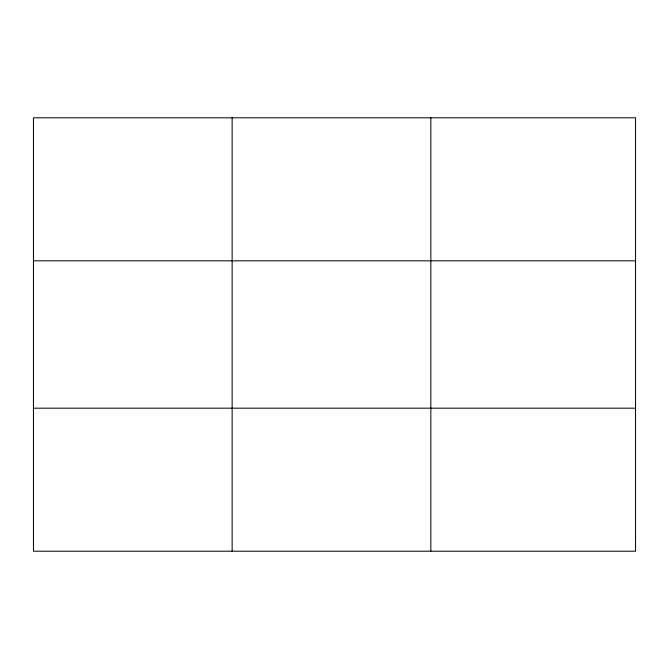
<?xml version="1.0" encoding="UTF-8"?>
<svg xmlns="http://www.w3.org/2000/svg" width="669" height="669" viewBox="0 0 669 669"><rect width="100%" height="100%" fill="white"/><g stroke="black" fill="none" stroke-linecap="round" stroke-linejoin="round"><path stroke-width="1" d="M232.143 551.206L232.143 117.794M430.836 551.206L430.836 117.794M33.45 260.818L635.55 260.818M33.45 408.182L635.55 408.182M635.55 536.906L635.55 551.206L33.45 551.206L33.45 117.794L635.55 117.794L635.55 536.906"/></g></svg>
